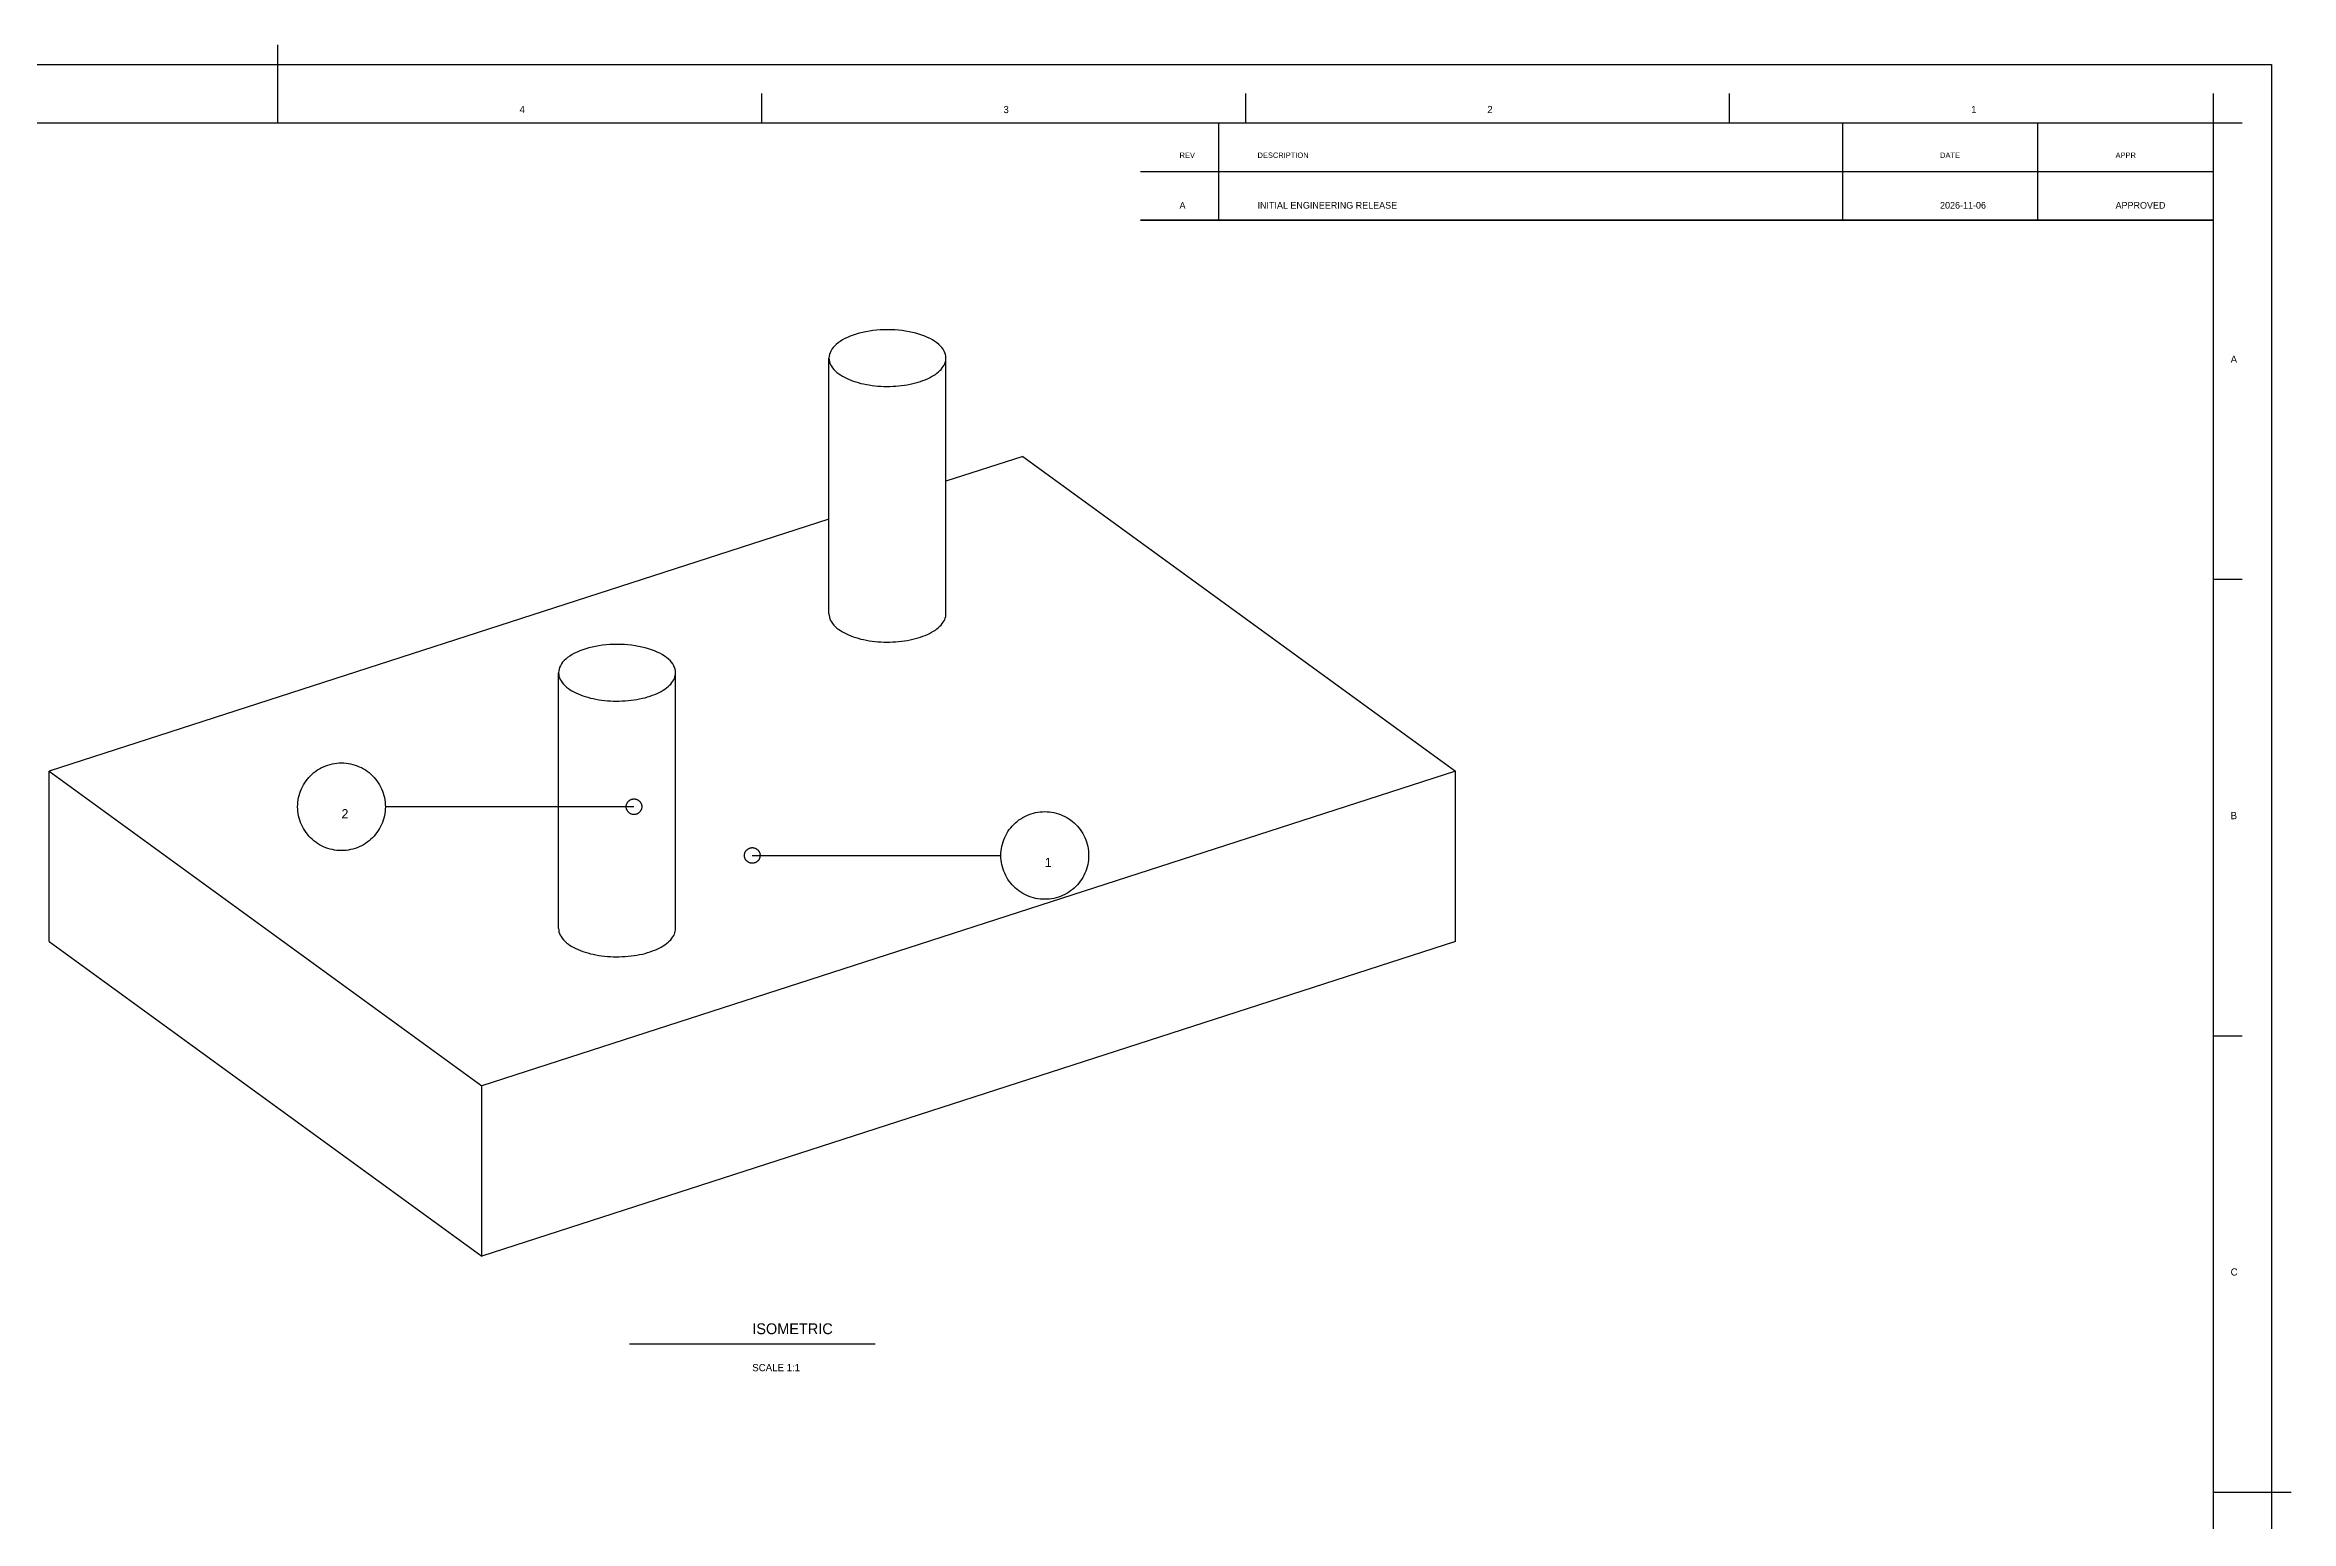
# Model space of a CAD drawing. Header units: metres. Extents: x 0 to 1587, y -826 to 297.
# Drawn here: x 717 to 1587, y -275 to 297 of the extents above; entities that cross this region are included whole.
import ezdxf

# ---------------------------------------------------------------- set-up
doc = ezdxf.new("R2010")
doc.units = ezdxf.units.M
for name, color, linetype in [('ANNOTATIONS', 3, 'CONTINUOUS'), ('BORDER', 7, 'CONTINUOUS'), ('TITLE_BLOCK', 7, 'CONTINUOUS'), ('VISIBLE', 7, 'CONTINUOUS')]:
    doc.layers.add(name, color=color, linetype=linetype)

msp = doc.modelspace()

# ---------------------------------------------------------------- linework, layer by layer
at = {"layer": 'BORDER'}
for p, q in [((806.93, 297), (806.93, 278.1)), ((7.56, 289.44), (1579.84, 289.44)), ((1579.84, 289.44), (1579.84, -817.96)), ((806.93, 278.1), (806.93, 266.76)), ((994.47, 278.1), (994.47, 266.76)), ((1182.05, 278.1), (1182.05, 266.76)), ((1369.63, 278.1), (1369.63, 266.76)), ((1557.17, 278.1), (1557.17, 266.76)), ((56.69, 266.76), (1557.17, 266.76)), ((1171.65, 266.76), (1171.65, 228.97)), ((1413.54, 266.76), (1413.54, 228.97)), ((1489.13, 266.76), (1489.13, 228.97)), ((1557.17, 266.76), (1557.17, -795.28)), ((1557.17, 266.76), (1568.5, 266.76)), ((1141.42, 247.87), (1557.17, 247.87)), ((1141.42, 228.97), (1557.17, 228.97)), ((1557.17, 89.77), (1568.5, 89.77)), ((1557.17, -87.26), (1568.5, -87.26)), ((943.29, -206.77), (1038.54, -206.77)), ((1557.17, -264.26), (1568.5, -264.26)), ((1568.5, -264.26), (1587.4, -264.26))]:
    msp.add_line(p, q, dxfattribs=at)
at = {"layer": 'TITLE_BLOCK'}
for p, q in [((1141.42, 266.76), (1557.17, 266.76)), ((1557.17, 266.76), (1557.17, 228.97)), ((1557.17, 228.97), (1141.42, 228.97))]:
    msp.add_line(p, q, dxfattribs=at)
at = {"layer": 'VISIBLE'}
for p, q in [((1026.81, 183.09), (1025.86, 182.57)), ((1027.81, 183.57), (1026.81, 183.09)), ((1028.88, 184.03), (1027.81, 183.57)), ((1030, 184.45), (1028.88, 184.03)), ((1031.17, 184.84), (1030, 184.45)), ((1032.4, 185.19), (1031.17, 184.84)), ((1033.66, 185.5), (1032.4, 185.19)), ((1034.97, 185.78), (1033.66, 185.5)), ((1036.32, 186.01), (1034.97, 185.78)), ((1037.7, 186.21), (1036.32, 186.01)), ((1039.09, 186.36), (1037.7, 186.21)), ((1040.5, 186.47), (1039.09, 186.36)), ((1041.91, 186.53), (1040.5, 186.47)), ((1043.33, 186.55), (1041.91, 186.53)), ((1044.75, 186.53), (1043.33, 186.55)), ((1046.16, 186.47), (1044.75, 186.53)), ((1047.57, 186.36), (1046.16, 186.47)), ((1048.96, 186.21), (1047.57, 186.36)), ((1050.34, 186.01), (1048.96, 186.21)), ((1051.69, 185.78), (1050.34, 186.01)), ((1053, 185.5), (1051.69, 185.78)), ((1054.26, 185.19), (1053, 185.5)), ((1055.49, 184.84), (1054.26, 185.19)), ((1056.66, 184.45), (1055.49, 184.84)), ((1057.78, 184.03), (1056.66, 184.45)), ((1058.85, 183.57), (1057.78, 184.03)), ((1059.85, 183.09), (1058.85, 183.57)), ((1060.8, 182.57), (1059.85, 183.09)), ((1020.7, 176.25), (1020.65, 175.55)), ((1020.65, 175.55), (1020.69, 174.9)), ((1020.65, 76.4), (1020.65, 175.55)), ((1020.69, 174.9), (1020.81, 174.26)), ((1020.83, 176.94), (1020.7, 176.25)), ((1020.81, 174.26), (1021.01, 173.62)), ((1021.06, 177.62), (1020.83, 176.94)), ((1021.37, 178.29), (1021.06, 177.62)), ((1021.76, 178.95), (1021.37, 178.29)), ((1022.24, 179.6), (1021.76, 178.95)), ((1022.81, 180.23), (1022.24, 179.6)), ((1023.45, 180.85), (1022.81, 180.23)), ((1024.18, 181.44), (1023.45, 180.85)), ((1024.98, 182.02), (1024.18, 181.44)), ((1025.86, 182.57), (1024.98, 182.02)), ((1061.68, 182.02), (1060.8, 182.57)), ((1062.48, 181.44), (1061.68, 182.02)), ((1063.21, 180.85), (1062.48, 181.44)), ((1063.85, 180.23), (1063.21, 180.85)), ((1064.42, 179.6), (1063.85, 180.23)), ((1064.9, 178.95), (1064.42, 179.6)), ((1065.29, 178.29), (1064.9, 178.95)), ((1065.6, 177.62), (1065.29, 178.29)), ((1065.83, 176.94), (1065.6, 177.62)), ((1065.74, 173.87), (1065.89, 174.43)), ((1065.96, 176.25), (1065.83, 176.94)), ((1065.89, 174.43), (1065.98, 174.99)), ((1066.01, 175.55), (1065.96, 176.25)), ((1065.98, 174.99), (1066.01, 175.55)), ((1066.01, 76.4), (1066.01, 175.55)), ((1021.01, 173.62), (1021.28, 172.99)), ((1021.28, 172.99), (1021.63, 172.36)), ((1021.63, 172.36), (1022.05, 171.75)), ((1022.05, 171.75), (1022.54, 171.15)), ((1022.54, 171.15), (1023.11, 170.57)), ((1023.11, 170.57), (1023.75, 170)), ((1023.75, 170), (1024.46, 169.45)), ((1024.46, 169.45), (1025.13, 168.99)), ((1025.13, 168.99), (1025.85, 168.55)), ((1025.85, 168.55), (1026.61, 168.12)), ((1026.61, 168.12), (1027.41, 167.72)), ((1027.41, 167.72), (1028.25, 167.34)), ((1028.25, 167.34), (1029.13, 166.97)), ((1029.13, 166.97), (1030.05, 166.63)), ((1030.05, 166.63), (1031.01, 166.32)), ((1031.01, 166.32), (1032, 166.02)), ((1032, 166.02), (1033.02, 165.75)), ((1033.02, 165.75), (1034.07, 165.51)), ((1034.07, 165.51), (1035.14, 165.29)), ((1052.08, 165.4), (1053.13, 165.63)), ((1053.13, 165.63), (1054.16, 165.89)), ((1054.16, 165.89), (1055.17, 166.17)), ((1055.17, 166.17), (1056.15, 166.48)), ((1056.15, 166.48), (1057.09, 166.81)), ((1057.09, 166.81), (1057.99, 167.16)), ((1057.99, 167.16), (1058.85, 167.53)), ((1058.85, 167.53), (1059.67, 167.93)), ((1059.67, 167.93), (1060.45, 168.34)), ((1060.45, 168.34), (1061.19, 168.77)), ((1061.19, 168.77), (1061.88, 169.22)), ((1061.88, 169.22), (1062.52, 169.69)), ((1062.52, 169.69), (1063.11, 170.17)), ((1063.11, 170.17), (1063.66, 170.67)), ((1063.66, 170.67), (1064.14, 171.18)), ((1064.14, 171.18), (1064.57, 171.7)), ((1064.57, 171.7), (1064.95, 172.23)), ((1064.95, 172.23), (1065.27, 172.77)), ((1065.27, 172.77), (1065.53, 173.32)), ((1065.53, 173.32), (1065.74, 173.87)), ((1035.14, 165.29), (1036.23, 165.11)), ((1036.23, 165.11), (1037.33, 164.94)), ((1037.33, 164.94), (1038.45, 164.81)), ((1038.45, 164.81), (1039.59, 164.7)), ((1039.59, 164.7), (1040.73, 164.62)), ((1040.73, 164.62), (1041.88, 164.57)), ((1041.88, 164.57), (1043.04, 164.55)), ((1043.04, 164.55), (1044.21, 164.56)), ((1044.21, 164.56), (1045.37, 164.6)), ((1045.37, 164.6), (1046.52, 164.66)), ((1046.52, 164.66), (1047.66, 164.75)), ((1047.66, 164.75), (1048.79, 164.88)), ((1048.79, 164.88), (1049.9, 165.02)), ((1049.9, 165.02), (1051, 165.2)), ((1051, 165.2), (1052.08, 165.4)), ((1095.74, 137.42), (1066.01, 127.8)), ((1095.74, 137.42), (1263.46, 15.38)), ((1020.65, 113.13), (718.37, 15.38)), ((1020.65, 76.4), (1020.69, 75.75)), ((1020.69, 75.75), (1020.81, 75.1)), ((1020.81, 75.1), (1021.01, 74.46)), ((1021.01, 74.46), (1021.28, 73.83)), ((1021.28, 73.83), (1021.63, 73.21)), ((1021.63, 73.21), (1022.05, 72.6)), ((1022.05, 72.6), (1022.54, 72)), ((1022.54, 72), (1023.11, 71.42)), ((1023.11, 71.42), (1023.75, 70.85)), ((1023.75, 70.85), (1024.46, 70.3)), ((1024.46, 70.3), (1025.13, 69.84)), ((1025.13, 69.84), (1025.85, 69.39)), ((1061.19, 69.62), (1061.88, 70.07)), ((1061.88, 70.07), (1062.52, 70.54)), ((1062.52, 70.54), (1063.11, 71.02)), ((1063.11, 71.02), (1063.66, 71.52)), ((1063.66, 71.52), (1064.14, 72.03)), ((1064.14, 72.03), (1064.57, 72.55)), ((1064.57, 72.55), (1064.95, 73.08)), ((1064.95, 73.08), (1065.27, 73.62)), ((1065.27, 73.62), (1065.53, 74.17)), ((1065.53, 74.17), (1065.74, 74.72)), ((1065.74, 74.72), (1065.89, 75.27)), ((1065.89, 75.27), (1065.98, 75.83)), ((1065.98, 75.83), (1066.01, 76.4)), ((921.98, 61.05), (921.04, 60.53)), ((922.99, 61.54), (921.98, 61.05)), ((924.05, 61.99), (922.99, 61.54)), ((925.18, 62.42), (924.05, 61.99)), ((926.35, 62.8), (925.18, 62.42)), ((927.57, 63.15), (926.35, 62.8)), ((928.84, 63.47), (927.57, 63.15)), ((930.15, 63.74), (928.84, 63.47)), ((931.5, 63.98), (930.15, 63.74)), ((932.87, 64.17), (931.5, 63.98)), ((934.27, 64.32), (932.87, 64.17)), ((935.67, 64.43), (934.27, 64.32)), ((937.09, 64.5), (935.67, 64.43)), ((938.5, 64.52), (937.09, 64.5)), ((939.92, 64.5), (938.5, 64.52)), ((941.34, 64.43), (939.92, 64.5)), ((942.74, 64.32), (941.34, 64.43)), ((944.14, 64.17), (942.74, 64.32)), ((945.51, 63.98), (944.14, 64.17)), ((946.86, 63.74), (945.51, 63.98)), ((948.17, 63.47), (946.86, 63.74)), ((949.44, 63.15), (948.17, 63.47)), ((950.66, 62.8), (949.44, 63.15)), ((951.83, 62.42), (950.66, 62.8)), ((952.96, 61.99), (951.83, 62.42)), ((954.02, 61.54), (952.96, 61.99)), ((955.03, 61.05), (954.02, 61.54)), ((955.97, 60.53), (955.03, 61.05)), ((1025.85, 69.39), (1026.61, 68.97)), ((1026.61, 68.97), (1027.41, 68.57)), ((1027.41, 68.57), (1028.25, 68.18)), ((1028.25, 68.18), (1029.13, 67.82)), ((1029.13, 67.82), (1030.05, 67.48)), ((1030.05, 67.48), (1031.01, 67.16)), ((1031.01, 67.16), (1032, 66.87)), ((1032, 66.87), (1033.02, 66.6)), ((1033.02, 66.6), (1034.07, 66.36)), ((1034.07, 66.36), (1035.14, 66.14)), ((1035.14, 66.14), (1036.23, 65.95)), ((1036.23, 65.95), (1037.33, 65.79)), ((1037.33, 65.79), (1038.45, 65.66)), ((1038.45, 65.66), (1039.59, 65.55)), ((1039.59, 65.55), (1040.73, 65.47)), ((1040.73, 65.47), (1041.88, 65.42)), ((1041.88, 65.42), (1043.04, 65.4)), ((1043.04, 65.4), (1044.21, 65.41)), ((1044.21, 65.41), (1045.37, 65.44)), ((1045.37, 65.44), (1046.52, 65.51)), ((1046.52, 65.51), (1047.66, 65.6)), ((1047.66, 65.6), (1048.79, 65.72)), ((1048.79, 65.72), (1049.9, 65.87)), ((1049.9, 65.87), (1051, 66.05)), ((1051, 66.05), (1052.08, 66.25)), ((1052.08, 66.25), (1053.13, 66.48)), ((1053.13, 66.48), (1054.16, 66.74)), ((1054.16, 66.74), (1055.17, 67.02)), ((1055.17, 67.02), (1056.15, 67.32)), ((1056.15, 67.32), (1057.09, 67.65)), ((1057.09, 67.65), (1057.99, 68.01)), ((1057.99, 68.01), (1058.85, 68.38)), ((1058.85, 68.38), (1059.67, 68.77)), ((1059.67, 68.77), (1060.45, 69.19)), ((1060.45, 69.19), (1061.19, 69.62)), ((915.87, 54.21), (915.83, 53.52)), ((915.83, 53.52), (915.87, 52.87)), ((915.83, -45.64), (915.83, 53.52)), ((916.01, 54.9), (915.87, 54.21)), ((915.87, 52.87), (915.98, 52.22)), ((916.23, 55.58), (916.01, 54.9)), ((916.54, 56.26), (916.23, 55.58)), ((916.94, 56.92), (916.54, 56.26)), ((917.42, 57.56), (916.94, 56.92)), ((917.98, 58.2), (917.42, 57.56)), ((918.63, 58.81), (917.98, 58.2)), ((919.35, 59.41), (918.63, 58.81)), ((920.16, 59.98), (919.35, 59.41)), ((921.04, 60.53), (920.16, 59.98)), ((956.85, 59.98), (955.97, 60.53)), ((957.66, 59.41), (956.85, 59.98)), ((958.38, 58.81), (957.66, 59.41)), ((959.03, 58.2), (958.38, 58.81)), ((959.59, 57.56), (959.03, 58.2)), ((960.07, 56.92), (959.59, 57.56)), ((960.47, 56.26), (960.07, 56.92)), ((960.78, 55.58), (960.47, 56.26)), ((961, 54.9), (960.78, 55.58)), ((960.92, 51.84), (961.06, 52.39)), ((961.14, 54.21), (961, 54.9)), ((961.06, 52.39), (961.15, 52.95)), ((961.18, 53.52), (961.14, 54.21)), ((961.15, 52.95), (961.18, 53.52)), ((961.18, -45.64), (961.18, 53.52)), ((915.98, 52.22), (916.18, 51.58)), ((916.18, 51.58), (916.45, 50.95)), ((916.45, 50.95), (916.8, 50.33)), ((916.8, 50.33), (917.22, 49.72)), ((917.22, 49.72), (917.72, 49.12)), ((917.72, 49.12), (918.29, 48.54)), ((918.29, 48.54), (918.93, 47.97)), ((918.93, 47.97), (919.64, 47.42)), ((919.64, 47.42), (920.31, 46.95)), ((920.31, 46.95), (921.02, 46.51)), ((921.02, 46.51), (921.78, 46.09)), ((921.78, 46.09), (922.58, 45.68)), ((922.58, 45.68), (923.43, 45.3)), ((923.43, 45.3), (924.31, 44.94)), ((924.31, 44.94), (925.23, 44.6)), ((925.23, 44.6), (926.18, 44.28)), ((926.18, 44.28), (927.17, 43.99)), ((927.17, 43.99), (928.19, 43.72)), ((928.19, 43.72), (929.24, 43.48)), ((947.25, 43.37), (948.31, 43.6)), ((948.31, 43.6), (949.34, 43.85)), ((949.34, 43.85), (950.35, 44.14)), ((950.35, 44.14), (951.32, 44.44)), ((951.32, 44.44), (952.26, 44.77)), ((952.26, 44.77), (953.16, 45.12)), ((953.16, 45.12), (954.02, 45.5)), ((954.02, 45.5), (954.85, 45.89)), ((954.85, 45.89), (955.63, 46.3)), ((955.63, 46.3), (956.36, 46.74)), ((956.36, 46.74), (957.05, 47.19)), ((957.05, 47.19), (957.69, 47.66)), ((957.69, 47.66), (958.29, 48.14)), ((958.29, 48.14), (958.83, 48.64)), ((958.83, 48.64), (959.32, 49.15)), ((959.32, 49.15), (959.75, 49.67)), ((959.75, 49.67), (960.13, 50.2)), ((960.13, 50.2), (960.45, 50.74)), ((960.45, 50.74), (960.71, 51.28)), ((960.71, 51.28), (960.92, 51.84)), ((929.24, 43.48), (930.31, 43.26)), ((930.31, 43.26), (931.4, 43.07)), ((931.4, 43.07), (932.51, 42.91)), ((932.51, 42.91), (933.63, 42.77)), ((933.63, 42.77), (934.76, 42.67)), ((934.76, 42.67), (935.91, 42.59)), ((935.91, 42.59), (937.06, 42.54)), ((937.06, 42.54), (938.22, 42.52)), ((938.22, 42.52), (939.38, 42.53)), ((939.38, 42.53), (940.54, 42.56)), ((940.54, 42.56), (941.69, 42.63)), ((941.69, 42.63), (942.83, 42.72)), ((942.83, 42.72), (943.96, 42.84)), ((943.96, 42.84), (945.08, 42.99)), ((945.08, 42.99), (946.17, 43.17)), ((946.17, 43.17), (947.25, 43.37)), ((824.77, 17.09), (825.59, 17.43)), ((825.59, 17.43), (826.43, 17.73)), ((826.43, 17.73), (827.28, 17.98)), ((827.28, 17.98), (828.15, 18.19)), ((828.15, 18.19), (829.02, 18.35)), ((829.02, 18.35), (829.9, 18.47)), ((829.9, 18.47), (830.79, 18.54)), ((830.79, 18.54), (831.69, 18.56)), ((831.69, 18.56), (832.58, 18.54)), ((832.58, 18.54), (833.47, 18.47)), ((833.47, 18.47), (834.35, 18.35)), ((834.35, 18.35), (835.22, 18.19)), ((835.22, 18.19), (836.09, 17.98)), ((836.09, 17.98), (836.94, 17.73)), ((836.94, 17.73), (837.78, 17.43)), ((837.78, 17.43), (838.6, 17.09)), ((718.37, -50.72), (718.37, 15.38)), ((718.37, 15.38), (886.09, -106.65)), ((816.15, 8.47), (816.53, 9.27)), ((816.53, 9.27), (816.96, 10.06)), ((816.96, 10.06), (817.42, 10.82)), ((817.42, 10.82), (817.93, 11.56)), ((817.93, 11.56), (818.47, 12.26)), ((818.47, 12.26), (819.05, 12.94)), ((819.05, 12.94), (819.66, 13.58)), ((819.66, 13.58), (820.3, 14.19)), ((820.3, 14.19), (820.98, 14.77)), ((820.98, 14.77), (821.68, 15.31)), ((821.68, 15.31), (822.42, 15.82)), ((822.42, 15.82), (823.18, 16.28)), ((823.18, 16.28), (823.97, 16.71)), ((823.97, 16.71), (824.77, 17.09)), ((838.6, 17.09), (839.4, 16.71)), ((839.4, 16.71), (840.19, 16.28)), ((840.19, 16.28), (840.95, 15.82)), ((840.95, 15.82), (841.69, 15.31)), ((841.69, 15.31), (842.39, 14.77)), ((842.39, 14.77), (843.07, 14.19)), ((843.07, 14.19), (843.71, 13.58)), ((843.71, 13.58), (844.32, 12.94)), ((844.32, 12.94), (844.9, 12.26)), ((844.9, 12.26), (845.44, 11.56)), ((845.44, 11.56), (845.95, 10.82)), ((845.95, 10.82), (846.41, 10.06)), ((846.41, 10.06), (846.84, 9.27)), ((846.84, 9.27), (847.22, 8.47)), ((1263.46, 15.38), (886.09, -106.65)), ((1263.46, -50.72), (1263.46, 15.38)), ((814.68, 1.55), (814.7, 2.45)), ((814.7, 0.66), (814.68, 1.55)), ((814.7, 2.45), (814.77, 3.34)), ((814.77, -0.23), (814.7, 0.66)), ((814.77, 3.34), (814.89, 4.22)), ((814.89, 4.22), (815.05, 5.09)), ((815.05, 5.09), (815.26, 5.96)), ((815.26, 5.96), (815.51, 6.81)), ((815.51, 6.81), (815.81, 7.65)), ((815.81, 7.65), (816.15, 8.47)), ((847.22, 8.47), (847.57, 7.65)), ((847.57, 7.65), (847.86, 6.81)), ((847.86, 6.81), (848.11, 5.96)), ((848.11, 5.96), (848.32, 5.09)), ((848.32, 5.09), (848.48, 4.22)), ((848.48, 4.22), (848.6, 3.34)), ((848.6, 3.34), (848.67, 2.45)), ((848.67, 0.66), (848.6, -0.23)), ((848.67, 2.45), (848.69, 1.55)), ((848.69, 1.55), (848.67, 0.66)), ((945.07, 1.55), (848.69, 1.55)), ((942.05, 1.71), (942.06, 1.87)), ((942.05, 1.55), (942.05, 1.71)), ((942.05, 1.4), (942.05, 1.55)), ((942.06, 1.24), (942.05, 1.4)), ((942.06, 1.87), (942.09, 2.03)), ((942.09, 1.08), (942.06, 1.24)), ((942.09, 2.03), (942.11, 2.18)), ((942.11, 0.93), (942.09, 1.08)), ((942.11, 2.18), (942.15, 2.34)), ((942.15, 0.77), (942.11, 0.93)), ((942.15, 2.34), (942.2, 2.49)), ((942.2, 0.62), (942.15, 0.77)), ((942.2, 2.49), (942.25, 2.64)), ((942.25, 0.47), (942.2, 0.62)), ((942.25, 2.64), (942.31, 2.78)), ((942.31, 0.33), (942.25, 0.47)), ((942.31, 2.78), (942.38, 2.93)), ((942.38, 0.18), (942.31, 0.33)), ((942.38, 2.93), (942.45, 3.07)), ((942.45, 0.04), (942.38, 0.18)), ((942.45, 3.07), (942.54, 3.2)), ((942.54, -0.09), (942.45, 0.04)), ((942.54, 3.2), (942.63, 3.33)), ((942.63, 3.33), (942.72, 3.46)), ((942.72, 3.46), (942.82, 3.58)), ((942.82, 3.58), (942.93, 3.69)), ((942.93, 3.69), (943.05, 3.8)), ((943.05, 3.8), (943.17, 3.9)), ((943.17, 3.9), (943.29, 4)), ((943.29, 4), (943.42, 4.09)), ((943.42, 4.09), (943.56, 4.17)), ((943.56, 4.17), (943.7, 4.25)), ((943.7, 4.25), (943.84, 4.32)), ((943.84, 4.32), (943.99, 4.38)), ((943.99, 4.38), (944.14, 4.43)), ((944.14, 4.43), (944.29, 4.47)), ((944.29, 4.47), (944.44, 4.51)), ((944.44, 4.51), (944.6, 4.54)), ((944.6, 4.54), (944.75, 4.56)), ((944.75, 4.56), (944.91, 4.57)), ((944.91, 4.57), (945.07, 4.58)), ((945.07, 4.58), (945.23, 4.57)), ((945.23, 4.57), (945.39, 4.56)), ((945.39, 4.56), (945.55, 4.54)), ((945.55, 4.54), (945.7, 4.51)), ((945.7, 4.51), (945.85, 4.47)), ((945.85, 4.47), (946.01, 4.43)), ((946.01, 4.43), (946.15, 4.38)), ((946.15, 4.38), (946.3, 4.32)), ((946.3, 4.32), (946.44, 4.25)), ((946.44, 4.25), (946.58, 4.17)), ((946.58, 4.17), (946.72, 4.09)), ((946.72, 4.09), (946.85, 4)), ((946.85, 4), (946.97, 3.9)), ((946.97, 3.9), (947.09, 3.8)), ((947.09, 3.8), (947.21, 3.69)), ((947.21, 3.69), (947.32, 3.58)), ((947.32, 3.58), (947.42, 3.46)), ((947.42, 3.46), (947.52, 3.33)), ((947.52, 3.33), (947.61, 3.2)), ((947.61, 3.2), (947.69, 3.07)), ((947.69, 0.04), (947.61, -0.09)), ((947.69, 3.07), (947.77, 2.93)), ((947.77, 0.18), (947.69, 0.04)), ((947.77, 2.93), (947.83, 2.78)), ((947.83, 0.33), (947.77, 0.18)), ((947.83, 2.78), (947.89, 2.64)), ((947.89, 0.47), (947.83, 0.33)), ((947.89, 2.64), (947.95, 2.49)), ((947.95, 0.62), (947.89, 0.47)), ((947.95, 2.49), (947.99, 2.34)), ((947.99, 0.77), (947.95, 0.62)), ((947.99, 2.34), (948.03, 2.18)), ((948.03, 0.93), (947.99, 0.77)), ((948.03, 2.18), (948.06, 2.03)), ((948.06, 1.08), (948.03, 0.93)), ((948.06, 2.03), (948.08, 1.87)), ((948.08, 1.24), (948.06, 1.08)), ((948.08, 1.87), (948.09, 1.71)), ((948.09, 1.4), (948.08, 1.24)), ((948.09, 1.71), (948.1, 1.55)), ((948.1, 1.55), (948.09, 1.4)), ((814.89, -1.11), (814.77, -0.23)), ((815.05, -1.98), (814.89, -1.11)), ((815.26, -2.85), (815.05, -1.98)), ((815.51, -3.7), (815.26, -2.85)), ((815.81, -4.54), (815.51, -3.7)), ((816.15, -5.36), (815.81, -4.54)), ((816.53, -6.16), (816.15, -5.36)), ((816.96, -6.95), (816.53, -6.16)), ((817.42, -7.71), (816.96, -6.95)), ((817.93, -8.45), (817.42, -7.71)), ((818.47, -9.15), (817.93, -8.45)), ((845.44, -8.45), (844.9, -9.15)), ((845.95, -7.71), (845.44, -8.45)), ((846.41, -6.95), (845.95, -7.71)), ((846.84, -6.16), (846.41, -6.95)), ((847.22, -5.36), (846.84, -6.16)), ((847.57, -4.54), (847.22, -5.36)), ((847.86, -3.7), (847.57, -4.54)), ((848.11, -2.85), (847.86, -3.7)), ((848.32, -1.98), (848.11, -2.85)), ((848.48, -1.11), (848.32, -1.98)), ((848.6, -0.23), (848.48, -1.11)), ((942.63, -0.22), (942.54, -0.09)), ((942.72, -0.35), (942.63, -0.22)), ((942.82, -0.47), (942.72, -0.35)), ((942.93, -0.58), (942.82, -0.47)), ((943.05, -0.69), (942.93, -0.58)), ((943.17, -0.8), (943.05, -0.69)), ((943.29, -0.89), (943.17, -0.8)), ((943.42, -0.98), (943.29, -0.89)), ((943.56, -1.06), (943.42, -0.98)), ((943.7, -1.14), (943.56, -1.06)), ((943.84, -1.21), (943.7, -1.14)), ((943.99, -1.27), (943.84, -1.21)), ((944.14, -1.32), (943.99, -1.27)), ((944.29, -1.37), (944.14, -1.32)), ((944.44, -1.4), (944.29, -1.37)), ((944.6, -1.43), (944.44, -1.4)), ((944.75, -1.45), (944.6, -1.43)), ((944.91, -1.47), (944.75, -1.45)), ((945.07, -1.47), (944.91, -1.47)), ((945.23, -1.47), (945.07, -1.47)), ((945.39, -1.45), (945.23, -1.47)), ((945.55, -1.43), (945.39, -1.45)), ((945.7, -1.4), (945.55, -1.43)), ((945.85, -1.37), (945.7, -1.4)), ((946.01, -1.32), (945.85, -1.37)), ((946.15, -1.27), (946.01, -1.32)), ((946.3, -1.21), (946.15, -1.27)), ((946.44, -1.14), (946.3, -1.21)), ((946.58, -1.06), (946.44, -1.14)), ((946.72, -0.98), (946.58, -1.06)), ((946.85, -0.89), (946.72, -0.98)), ((946.97, -0.8), (946.85, -0.89)), ((947.09, -0.69), (946.97, -0.8)), ((947.21, -0.58), (947.09, -0.69)), ((947.32, -0.47), (947.21, -0.58)), ((947.42, -0.35), (947.32, -0.47)), ((947.52, -0.22), (947.42, -0.35)), ((947.61, -0.09), (947.52, -0.22)), ((1089.57, -8.84), (1090.04, -8.08)), ((1090.04, -8.08), (1090.55, -7.34)), ((1090.55, -7.34), (1091.09, -6.64)), ((1091.09, -6.64), (1091.67, -5.96)), ((1091.67, -5.96), (1092.28, -5.32)), ((1092.28, -5.32), (1092.92, -4.71)), ((1092.92, -4.71), (1093.6, -4.13)), ((1093.6, -4.13), (1094.3, -3.59)), ((1094.3, -3.59), (1095.04, -3.08)), ((1095.04, -3.08), (1095.8, -2.61)), ((1095.8, -2.61), (1096.58, -2.19)), ((1096.58, -2.19), (1097.39, -1.8)), ((1097.39, -1.8), (1098.21, -1.46)), ((1098.21, -1.46), (1099.05, -1.17)), ((1099.05, -1.17), (1099.9, -0.92)), ((1099.9, -0.92), (1100.76, -0.71)), ((1100.76, -0.71), (1101.64, -0.55)), ((1101.64, -0.55), (1102.52, -0.43)), ((1102.52, -0.43), (1103.41, -0.36)), ((1103.41, -0.36), (1104.3, -0.34)), ((1104.3, -0.34), (1105.2, -0.36)), ((1105.2, -0.36), (1106.09, -0.43)), ((1106.09, -0.43), (1106.97, -0.55)), ((1106.97, -0.55), (1107.84, -0.71)), ((1107.84, -0.71), (1108.7, -0.92)), ((1108.7, -0.92), (1109.56, -1.17)), ((1109.56, -1.17), (1110.39, -1.46)), ((1110.39, -1.46), (1111.22, -1.8)), ((1111.22, -1.8), (1112.02, -2.19)), ((1112.02, -2.19), (1112.81, -2.61)), ((1112.81, -2.61), (1113.57, -3.08)), ((1113.57, -3.08), (1114.3, -3.59)), ((1114.3, -3.59), (1115.01, -4.13)), ((1115.01, -4.13), (1115.69, -4.71)), ((1115.69, -4.71), (1116.33, -5.32)), ((1116.33, -5.32), (1116.94, -5.96)), ((1116.94, -5.96), (1117.52, -6.64)), ((1117.52, -6.64), (1118.06, -7.34)), ((1118.06, -7.34), (1118.57, -8.08)), ((1118.57, -8.08), (1119.03, -8.84)), ((819.05, -9.83), (818.47, -9.15)), ((819.66, -10.47), (819.05, -9.83)), ((820.3, -11.08), (819.66, -10.47)), ((820.98, -11.66), (820.3, -11.08)), ((821.68, -12.2), (820.98, -11.66)), ((822.42, -12.71), (821.68, -12.2)), ((823.18, -13.18), (822.42, -12.71)), ((823.97, -13.6), (823.18, -13.18)), ((824.77, -13.99), (823.97, -13.6)), ((825.59, -14.33), (824.77, -13.99)), ((826.43, -14.62), (825.59, -14.33)), ((827.28, -14.87), (826.43, -14.62)), ((828.15, -15.08), (827.28, -14.87)), ((829.02, -15.24), (828.15, -15.08)), ((829.9, -15.36), (829.02, -15.24)), ((830.79, -15.43), (829.9, -15.36)), ((831.69, -15.45), (830.79, -15.43)), ((832.58, -15.43), (831.69, -15.45)), ((833.47, -15.36), (832.58, -15.43)), ((834.35, -15.24), (833.47, -15.36)), ((835.22, -15.08), (834.35, -15.24)), ((836.09, -14.87), (835.22, -15.08)), ((836.94, -14.62), (836.09, -14.87)), ((837.78, -14.33), (836.94, -14.62)), ((838.6, -13.99), (837.78, -14.33)), ((839.4, -13.6), (838.6, -13.99)), ((840.19, -13.18), (839.4, -13.6)), ((840.95, -12.71), (840.19, -13.18)), ((841.69, -12.2), (840.95, -12.71)), ((842.39, -11.66), (841.69, -12.2)), ((843.07, -11.08), (842.39, -11.66)), ((843.71, -10.47), (843.07, -11.08)), ((844.32, -9.83), (843.71, -10.47)), ((844.9, -9.15), (844.32, -9.83)), ((987.89, -17.34), (987.9, -17.18)), ((987.9, -17.5), (987.89, -17.34)), ((987.9, -17.18), (987.91, -17.03)), ((987.91, -17.03), (987.93, -16.87)), ((987.93, -16.87), (987.96, -16.71)), ((987.96, -16.71), (988, -16.56)), ((988, -16.56), (988.04, -16.41)), ((988.04, -16.41), (988.09, -16.26)), ((988.09, -16.26), (988.15, -16.11)), ((988.15, -16.11), (988.22, -15.97)), ((988.22, -15.97), (988.3, -15.83)), ((988.3, -15.83), (988.38, -15.7)), ((988.38, -15.7), (988.47, -15.57)), ((988.47, -15.57), (988.57, -15.44)), ((988.57, -15.44), (988.67, -15.32)), ((988.67, -15.32), (988.78, -15.21)), ((988.78, -15.21), (988.89, -15.1)), ((988.89, -15.1), (989.01, -14.99)), ((989.01, -14.99), (989.14, -14.9)), ((989.14, -14.9), (989.27, -14.81)), ((989.27, -14.81), (989.41, -14.72)), ((989.41, -14.72), (989.54, -14.65)), ((989.54, -14.65), (989.69, -14.58)), ((989.69, -14.58), (989.83, -14.52)), ((989.83, -14.52), (989.98, -14.47)), ((989.98, -14.47), (990.13, -14.42)), ((990.13, -14.42), (990.29, -14.39)), ((990.29, -14.39), (990.44, -14.36)), ((990.44, -14.36), (990.6, -14.34)), ((990.6, -14.34), (990.76, -14.32)), ((990.76, -14.32), (990.92, -14.32)), ((990.92, -14.32), (991.08, -14.32)), ((990.92, -17.34), (1087.3, -17.34)), ((991.08, -14.32), (991.23, -14.34)), ((991.23, -14.34), (991.39, -14.36)), ((991.39, -14.36), (991.55, -14.39)), ((991.55, -14.39), (991.7, -14.42)), ((991.7, -14.42), (991.85, -14.47)), ((991.85, -14.47), (992, -14.52)), ((992, -14.52), (992.15, -14.58)), ((992.15, -14.58), (992.29, -14.65)), ((992.29, -14.65), (992.43, -14.72)), ((992.43, -14.72), (992.56, -14.81)), ((992.56, -14.81), (992.69, -14.9)), ((992.69, -14.9), (992.82, -14.99)), ((992.82, -14.99), (992.94, -15.1)), ((992.94, -15.1), (993.06, -15.21)), ((993.06, -15.21), (993.16, -15.32)), ((993.16, -15.32), (993.27, -15.44)), ((993.27, -15.44), (993.36, -15.57)), ((993.36, -15.57), (993.45, -15.7)), ((993.45, -15.7), (993.54, -15.83)), ((993.54, -15.83), (993.61, -15.97)), ((993.61, -15.97), (993.68, -16.11)), ((993.68, -16.11), (993.74, -16.26)), ((993.74, -16.26), (993.79, -16.41)), ((993.79, -16.41), (993.84, -16.56)), ((993.84, -16.56), (993.87, -16.71)), ((993.87, -16.71), (993.9, -16.87)), ((993.9, -16.87), (993.92, -17.03)), ((993.92, -17.03), (993.94, -17.18)), ((993.94, -17.18), (993.94, -17.34)), ((993.94, -17.34), (993.94, -17.5)), ((1087.3, -17.34), (1087.32, -16.45)), ((1087.32, -18.24), (1087.3, -17.34)), ((1087.32, -16.45), (1087.39, -15.56)), ((1087.39, -15.56), (1087.51, -14.68)), ((1087.51, -14.68), (1087.67, -13.81)), ((1087.67, -13.81), (1087.87, -12.94)), ((1087.87, -12.94), (1088.13, -12.09)), ((1088.13, -12.09), (1088.42, -11.25)), ((1088.42, -11.25), (1088.76, -10.43)), ((1088.76, -10.43), (1089.15, -9.63)), ((1089.15, -9.63), (1089.57, -8.84)), ((1119.03, -8.84), (1119.46, -9.63)), ((1119.46, -9.63), (1119.84, -10.43)), ((1119.84, -10.43), (1120.18, -11.25)), ((1120.18, -11.25), (1120.48, -12.09)), ((1120.48, -12.09), (1120.73, -12.94)), ((1120.73, -12.94), (1120.94, -13.81)), ((1120.94, -13.81), (1121.1, -14.68)), ((1121.1, -14.68), (1121.22, -15.56)), ((1121.22, -15.56), (1121.29, -16.45)), ((1121.29, -16.45), (1121.31, -17.34)), ((1121.31, -17.34), (1121.29, -18.24)), ((987.91, -17.66), (987.9, -17.5)), ((987.93, -17.82), (987.91, -17.66)), ((987.96, -17.97), (987.93, -17.82)), ((988, -18.13), (987.96, -17.97)), ((988.04, -18.28), (988, -18.13)), ((988.09, -18.43), (988.04, -18.28)), ((988.15, -18.57), (988.09, -18.43)), ((988.22, -18.72), (988.15, -18.57)), ((988.3, -18.86), (988.22, -18.72)), ((988.38, -18.99), (988.3, -18.86)), ((988.47, -19.12), (988.38, -18.99)), ((988.57, -19.25), (988.47, -19.12)), ((988.67, -19.37), (988.57, -19.25)), ((988.78, -19.48), (988.67, -19.37)), ((988.89, -19.59), (988.78, -19.48)), ((989.01, -19.69), (988.89, -19.59)), ((989.14, -19.79), (989.01, -19.69)), ((989.27, -19.88), (989.14, -19.79)), ((989.41, -19.96), (989.27, -19.88)), ((989.54, -20.04), (989.41, -19.96)), ((989.69, -20.11), (989.54, -20.04)), ((989.83, -20.17), (989.69, -20.11)), ((989.98, -20.22), (989.83, -20.17)), ((990.13, -20.26), (989.98, -20.22)), ((990.29, -20.3), (990.13, -20.26)), ((990.44, -20.33), (990.29, -20.3)), ((990.6, -20.35), (990.44, -20.33)), ((990.76, -20.36), (990.6, -20.35)), ((990.92, -20.37), (990.76, -20.36)), ((991.08, -20.36), (990.92, -20.37)), ((991.23, -20.35), (991.08, -20.36)), ((991.39, -20.33), (991.23, -20.35)), ((991.55, -20.3), (991.39, -20.33)), ((991.7, -20.26), (991.55, -20.3)), ((991.85, -20.22), (991.7, -20.26)), ((992, -20.17), (991.85, -20.22)), ((992.15, -20.11), (992, -20.17)), ((992.29, -20.04), (992.15, -20.11)), ((992.43, -19.96), (992.29, -20.04)), ((992.56, -19.88), (992.43, -19.96)), ((992.69, -19.79), (992.56, -19.88)), ((992.82, -19.69), (992.69, -19.79)), ((992.94, -19.59), (992.82, -19.69)), ((993.06, -19.48), (992.94, -19.59)), ((993.16, -19.37), (993.06, -19.48)), ((993.27, -19.25), (993.16, -19.37)), ((993.36, -19.12), (993.27, -19.25)), ((993.45, -18.99), (993.36, -19.12)), ((993.54, -18.86), (993.45, -18.99)), ((993.61, -18.72), (993.54, -18.86)), ((993.68, -18.57), (993.61, -18.72)), ((993.74, -18.43), (993.68, -18.57)), ((993.79, -18.28), (993.74, -18.43)), ((993.84, -18.13), (993.79, -18.28)), ((993.87, -17.97), (993.84, -18.13)), ((993.9, -17.82), (993.87, -17.97)), ((993.92, -17.66), (993.9, -17.82)), ((993.94, -17.5), (993.92, -17.66)), ((1087.39, -19.13), (1087.32, -18.24)), ((1087.51, -20.01), (1087.39, -19.13)), ((1087.67, -20.88), (1087.51, -20.01)), ((1087.87, -21.75), (1087.67, -20.88)), ((1088.13, -22.6), (1087.87, -21.75)), ((1088.42, -23.43), (1088.13, -22.6)), ((1088.76, -24.26), (1088.42, -23.43)), ((1089.15, -25.06), (1088.76, -24.26)), ((1089.57, -25.85), (1089.15, -25.06)), ((1090.04, -26.61), (1089.57, -25.85)), ((1119.03, -25.85), (1118.57, -26.61)), ((1119.46, -25.06), (1119.03, -25.85)), ((1119.84, -24.26), (1119.46, -25.06)), ((1120.18, -23.43), (1119.84, -24.26)), ((1120.48, -22.6), (1120.18, -23.43)), ((1120.73, -21.75), (1120.48, -22.6)), ((1120.94, -20.88), (1120.73, -21.75)), ((1121.1, -20.01), (1120.94, -20.88)), ((1121.22, -19.13), (1121.1, -20.01)), ((1121.29, -18.24), (1121.22, -19.13)), ((1090.55, -27.34), (1090.04, -26.61)), ((1091.09, -28.05), (1090.55, -27.34)), ((1091.67, -28.73), (1091.09, -28.05)), ((1092.28, -29.37), (1091.67, -28.73)), ((1092.92, -29.98), (1092.28, -29.37)), ((1093.6, -30.56), (1092.92, -29.98)), ((1094.3, -31.1), (1093.6, -30.56)), ((1095.04, -31.61), (1094.3, -31.1)), ((1095.8, -32.07), (1095.04, -31.61)), ((1096.58, -32.5), (1095.8, -32.07)), ((1097.39, -32.88), (1096.58, -32.5)), ((1098.21, -33.22), (1097.39, -32.88)), ((1099.05, -33.52), (1098.21, -33.22)), ((1099.9, -33.77), (1099.05, -33.52)), ((1100.76, -33.98), (1099.9, -33.77)), ((1101.64, -34.14), (1100.76, -33.98)), ((1102.52, -34.26), (1101.64, -34.14)), ((1103.41, -34.33), (1102.52, -34.26)), ((1104.3, -34.35), (1103.41, -34.33)), ((1105.2, -34.33), (1104.3, -34.35)), ((1106.09, -34.26), (1105.2, -34.33)), ((1106.97, -34.14), (1106.09, -34.26)), ((1107.84, -33.98), (1106.97, -34.14)), ((1108.7, -33.77), (1107.84, -33.98)), ((1109.56, -33.52), (1108.7, -33.77)), ((1110.39, -33.22), (1109.56, -33.52)), ((1111.22, -32.88), (1110.39, -33.22)), ((1112.02, -32.5), (1111.22, -32.88)), ((1112.81, -32.07), (1112.02, -32.5)), ((1113.57, -31.61), (1112.81, -32.07)), ((1114.3, -31.1), (1113.57, -31.61)), ((1115.01, -30.56), (1114.3, -31.1)), ((1115.69, -29.98), (1115.01, -30.56)), ((1116.33, -29.37), (1115.69, -29.98)), ((1116.94, -28.73), (1116.33, -29.37)), ((1117.52, -28.05), (1116.94, -28.73)), ((1118.06, -27.34), (1117.52, -28.05)), ((1118.57, -26.61), (1118.06, -27.34)), ((718.37, -50.72), (886.09, -172.76)), ((1263.46, -50.72), (886.09, -172.76)), ((915.83, -45.64), (915.87, -46.29)), ((915.87, -46.29), (915.98, -46.93)), ((915.98, -46.93), (916.18, -47.57)), ((916.18, -47.57), (916.45, -48.2)), ((916.45, -48.2), (916.8, -48.82)), ((916.8, -48.82), (917.22, -49.43)), ((917.22, -49.43), (917.72, -50.03)), ((917.72, -50.03), (918.29, -50.62)), ((918.29, -50.62), (918.93, -51.19)), ((918.93, -51.19), (919.64, -51.74)), ((919.64, -51.74), (920.31, -52.2)), ((920.31, -52.2), (921.02, -52.64)), ((956.36, -52.42), (957.05, -51.97)), ((957.05, -51.97), (957.69, -51.5)), ((957.69, -51.5), (958.29, -51.01)), ((958.29, -51.01), (958.83, -50.51)), ((958.83, -50.51), (959.32, -50)), ((959.32, -50), (959.75, -49.48)), ((959.75, -49.48), (960.13, -48.95)), ((960.13, -48.95), (960.45, -48.41)), ((960.45, -48.41), (960.71, -47.87)), ((960.71, -47.87), (960.92, -47.32)), ((960.92, -47.32), (961.06, -46.76)), ((961.06, -46.76), (961.15, -46.2)), ((961.15, -46.2), (961.18, -45.64)), ((921.02, -52.64), (921.78, -53.06)), ((921.78, -53.06), (922.58, -53.47)), ((922.58, -53.47), (923.43, -53.85)), ((923.43, -53.85), (924.31, -54.21)), ((924.31, -54.21), (925.23, -54.55)), ((925.23, -54.55), (926.18, -54.87)), ((926.18, -54.87), (927.17, -55.16)), ((927.17, -55.16), (928.19, -55.43)), ((928.19, -55.43), (929.24, -55.68)), ((929.24, -55.68), (930.31, -55.89)), ((930.31, -55.89), (931.4, -56.08)), ((931.4, -56.08), (932.51, -56.24)), ((932.51, -56.24), (933.63, -56.38)), ((933.63, -56.38), (934.76, -56.49)), ((934.76, -56.49), (935.91, -56.56)), ((935.91, -56.56), (937.06, -56.61)), ((937.06, -56.61), (938.22, -56.64)), ((938.22, -56.64), (939.38, -56.63)), ((939.38, -56.63), (940.54, -56.59)), ((940.54, -56.59), (941.69, -56.53)), ((941.69, -56.53), (942.83, -56.43)), ((942.83, -56.43), (943.96, -56.31)), ((943.96, -56.31), (945.08, -56.16)), ((945.08, -56.16), (946.17, -55.99)), ((946.17, -55.99), (947.25, -55.78)), ((947.25, -55.78), (948.31, -55.56)), ((948.31, -55.56), (949.34, -55.3)), ((949.34, -55.3), (950.35, -55.02)), ((950.35, -55.02), (951.32, -54.71)), ((951.32, -54.71), (952.26, -54.38)), ((952.26, -54.38), (953.16, -54.03)), ((953.16, -54.03), (954.02, -53.66)), ((954.02, -53.66), (954.85, -53.26)), ((954.85, -53.26), (955.63, -52.85)), ((955.63, -52.85), (956.36, -52.42)), ((886.09, -172.76), (886.09, -106.65))]:
    msp.add_line(p, q, dxfattribs=at)

# ---------------------------------------------------------------- texts
at = {"layer": 'ANNOTATIONS'}
for s, height, p in [('2', 3.6, (831.69, -2.98)), ('1', 3.6, (1104.3, -21.88)), ('ISOMETRIC', 4.2, (990.92, -202.99)), ('SCALE 1:1', 2.8, (990.92, -217.36))]:
    msp.add_text(s, height=height, dxfattribs=at).set_placement(p)
at = {"layer": 'BORDER'}
for s, p in [('4', (900.7, 270.54)), ('3', (1088.28, 270.54)), ('2', (1275.82, 270.54)), ('1', (1463.4, 270.54)), ('A', (1563.97, 173.71)), ('B', (1563.97, -3.28)), ('C', (1563.97, -180.28))]:
    msp.add_text(s, height=2.8, dxfattribs=at).set_placement(p)
at = {"layer": 'TITLE_BLOCK'}
for s, height, p in [('REV', 2.1, (1156.54, 253.16)), ('DESCRIPTION', 2.1, (1186.77, 253.16)), ('DATE', 2.1, (1451.34, 253.16)), ('APPR', 2.1, (1519.37, 253.16)), ('A', 2.6, (1156.54, 233.5)), ('INITIAL ENGINEERING RELEASE', 2.6, (1186.77, 233.5)), ('2026-11-06', 2.6, (1451.34, 233.5)), ('APPROVED', 2.6, (1519.37, 233.5))]:
    msp.add_text(s, height=height, dxfattribs=at).set_placement(p)

doc.saveas('drawing.dxf')
